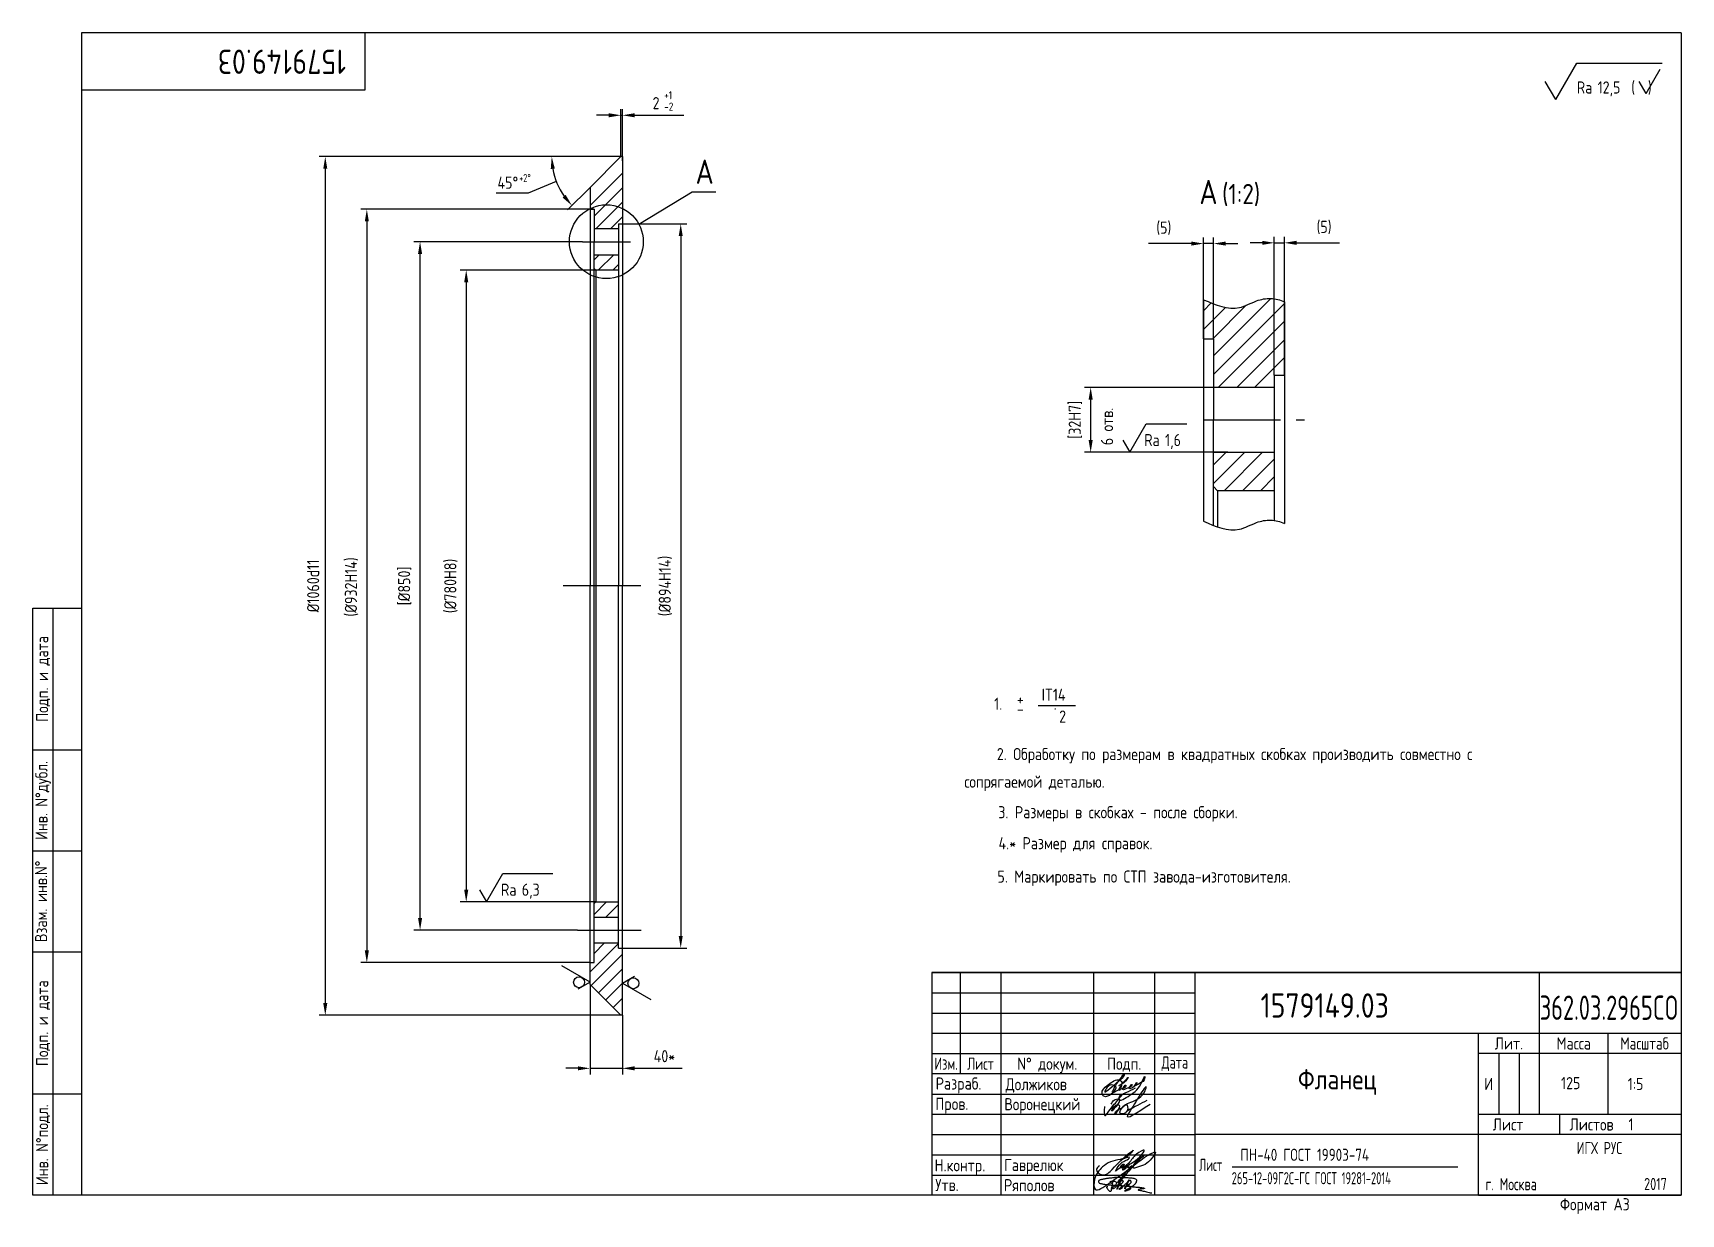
# Paper-space layout 'Layout1-A3_MCad' of a CAD drawing. Header units: millimetres. Extents: x 8 to 415, y 0 to 292.
# The model-space entities are those that its viewports show. They can reach past a viewport. Long polylines and large blocks are cut down to what shows.
import ezdxf
from ezdxf.enums import TextEntityAlignment as Align

# ---------------------------------------------------------------- set-up
doc = ezdxf.new("R2010")
doc.units = ezdxf.units.MM
doc.linetypes.add('CENTER', pattern=[50.8, 31.75, -6.35, 6.35, -6.35])
for name, color, linetype in [('Bord', 1, 'Continuous'), ('Cen', 5, 'CENTER'), ('Con', 6, 'Continuous'), ('Cont', 6, 'Continuous'), ('Dim', 7, 'Continuous'), ('Hatch', 2, 'Continuous'), ('Text', 3, 'Continuous'), ('Textb', 6, 'Continuous')]:
    doc.layers.add(name, color=color, linetype=linetype)
doc.layers.get('Defpoints').off()
doc.styles.add('Style1', font='romans.shx', dxfattribs={"width": 0.8})
doc.dimstyles.new('LIN 2', dxfattribs={"dimscale": 2, "dimtxt": 3, "dimasz": 3, "dimexe": 1.5, "dimexo": 0, "dimgap": 1.5, "dimtad": 1, "dimdec": 0, "dimrnd": 1, "dimdsep": 46, "dimtxsty": 'Style1', "dimcen": 0, "dimdle": 2, "dimclrd": 256, "dimclrt": 3, "dimadec": 0, "dimazin": 0, "dimtfac": 0.666667, "dimtdec": 0, "dimtmove": 0, "dimatfit": 2, "dimfxl": 1, "dimtvp": 0.833333, "dimtolj": 1, "dimtzin": 0, "dimarcsym": 0})
doc.dimstyles.new('LIN_5', dxfattribs={"dimscale": 5, "dimtxt": 3, "dimasz": 3, "dimexe": 1.5, "dimexo": 0, "dimgap": 1.5, "dimtad": 1, "dimzin": 13, "dimdsep": 46, "dimtxsty": 'Style1', "dimcen": 0, "dimclrt": 3, "dimadec": 0, "dimazin": 0, "dimtfac": 1, "dimtmove": 0, "dimatfit": 0, "dimfxl": 1, "dimtolj": 1, "dimtzin": 13, "dimarcsym": 0})
pattern_1 = [(225, (19042.149, -10389.136), (8.980256, -8.980256), [])]

# ---------------------------------------------------------------- blocks, each defined once
blk = doc.blocks.new('A$C314368CF')
at = {"layer": 'Text'}
for q in [(7.18, 6), (1.98, 3)]:
    blk.add_line((3.72, 0), q, dxfattribs=at)
at = {"layer": 'Text', "style": 'Style1', "width": 0.8}
blk.add_text('(  )', height=3, dxfattribs=at).set_placement((0, 0))
blk = doc.blocks.new('sherISO_18')
at = {"layer": 'Cont'}
for p, q in [((-30.94, -16.46), (-25.74, -7.46)), ((-25.74, -7.46), (-4.67, -7.46)), ((-30.94, -16.46), (-33.54, -11.96))]:
    blk.add_line(p, q, dxfattribs=at)
blk.add_blockref('A$C314368CF', (-12.3, -14.96))
at = {"layer": 'Textb', "style": 'Style1', "width": 0.8}
blk.add_text('Ra', height=3, dxfattribs=at).set_placement((-25.74, -14.96))
blk.add_attdef('12,5', (-20.6, -14.96), '', height=3, dxfattribs=at)
blk = doc.blocks.new('A$C63F45750')
at = {"layer": 'Text'}
for points, knots in [([(3.17, 2.37), (3.12, 2.38), (3.04, 2.41), (2.94, 2.5), (2.85, 2.57), (2.79, 2.69), (2.87, 2.77), (2.99, 2.84), (3.16, 2.89), (3.36, 2.93), (3.6, 2.95), (3.82, 2.92), (4.05, 2.87), (4.25, 2.78), (4.45, 2.63), (4.46, 2.42), (4.38, 2.26), (4.28, 2.1), (4.17, 1.94), (4.03, 1.78), (3.89, 1.62), (3.75, 1.52), (3.63, 1.43), (3.49, 1.36), (3.35, 1.3), (3.24, 1.25), (3.16, 1.21), (3.12, 1.15), (3.19, 1.1), (3.27, 1.09), (3.4, 1.07), (3.55, 1.07), (3.72, 1.12), (3.92, 1.19), (4.1, 1.34), (4.26, 1.51), (4.44, 1.65), (4.59, 1.81), (4.74, 1.93), (4.84, 2.04), (4.93, 2.14), (5.07, 2.29), (5.19, 2.53), (5.28, 2.68), (5.35, 2.96), (5.23, 2.66), (5.2, 2.44), (5.04, 2.09), (4.95, 1.81), (4.86, 1.57), (4.75, 1.31), (4.67, 1.12), (4.46, 0.78), (4.62, 1.17), (4.71, 1.45), (4.88, 1.74), (5.01, 2), (5.08, 2.19), (5.19, 2.4), (5.32, 2.58), (5.4, 2.75), (5.52, 2.89), (5.65, 3.04), (5.85, 3.1), (6.02, 3.03), (6.08, 2.87), (6.03, 2.7), (5.9, 2.51), (5.7, 2.37), (5.55, 2.23), (5.4, 2.17), (5.31, 2.12), (5.12, 2.09), (5.35, 2.07), (5.48, 2), (5.64, 1.93), (5.75, 1.8), (5.85, 1.67), (5.89, 1.54), (5.89, 1.37), (5.8, 1.2), (5.63, 1.06), (5.41, 0.94), (5.23, 0.86), (5.02, 0.92), (5.13, 1.1), (5.28, 1.16), (5.44, 1.27), (5.61, 1.36), (5.74, 1.46), (5.86, 1.53), (5.95, 1.61), (6.05, 1.69), (6.15, 1.77), (6.28, 1.87), (6.46, 2.02), (6.65, 2.19), (6.83, 2.37), (6.98, 2.49), (7.11, 2.61), (7.2, 2.74), (7.32, 2.84), (7.42, 2.97), (7.48, 3.08), (7.48, 3.27), (7.34, 3.08), (7.28, 2.94), (7.18, 2.69), (7.1, 2.46), (7, 2.22), (6.93, 1.98), (6.83, 1.78), (6.73, 1.55), (6.67, 1.34), (6.6, 1.14), (6.56, 1.03), (6.39, 0.99), (6.62, 1.33), (6.75, 1.54), (6.93, 1.87), (7.05, 2.08), (7.18, 2.32), (7.33, 2.6), (7.47, 2.89), (7.6, 3.07), (7.79, 3.18), (7.95, 3.01), (8, 2.81), (7.99, 2.62), (7.94, 2.46), (7.83, 2.33), (7.69, 2.22), (7.53, 2.11), (7.37, 2.03), (7.21, 1.99), (7.11, 1.97), (6.89, 1.98), (7.07, 1.94), (7.15, 1.9), (7.27, 1.88), (7.39, 1.84), (7.52, 1.81), (7.62, 1.72), (7.7, 1.62), (7.78, 1.51), (7.83, 1.39), (7.87, 1.26), (7.88, 1.13), (7.86, 0.99), (7.75, 0.88), (7.6, 0.77), (7.4, 0.73), (7.19, 0.66), (6.97, 0.55), (6.71, 0.48), (6.57, 0.44), (6.42, 0.42), (6.52, 0.58), (6.61, 0.64), (6.81, 0.78), (7.06, 0.89), (7.33, 1.04), (7.55, 1.16), (7.7, 1.24), (7.84, 1.32), (7.99, 1.43), (8.21, 1.58), (8.48, 1.76), (8.74, 1.95), (8.97, 2.12), (9.1, 2.29), (9.23, 2.44), (9.3, 2.6), (9.37, 2.74), (9.42, 2.92), (9.45, 3.13), (9.21, 3.48), (8.67, 3.59), (8.09, 3.63), (7.57, 3.66), (7.06, 3.74), (6.57, 3.75), (6.09, 3.74), (5.67, 3.78), (5.28, 3.78), (4.96, 3.81), (4.65, 3.83), (4.31, 3.82), (3.97, 3.79), (3.61, 3.74), (3.22, 3.67), (2.86, 3.66), (2.53, 3.61), (2.18, 3.52), (1.78, 3.54), (1.38, 3.37), (0.96, 3.35), (0.58, 3.24), (0.25, 3.19), (0.03, 3.06), (-0.03, 2.83), (0.02, 2.6), (0.26, 2.38), (0.59, 2.33), (1, 2.2), (1.48, 2.15), (1.93, 2.05), (2.35, 2.02), (2.72, 2.01), (3.11, 1.94), (3.68, 1.94), (4.25, 1.83), (4.91, 1.87), (5.53, 1.76), (6.13, 1.72), (6.73, 1.71), (7.32, 1.62), (7.99, 1.55), (8.64, 1.54), (9.16, 1.46), (9.61, 1.42), (10.03, 1.4), (10.41, 1.32), (10.73, 1.29), (11.01, 1.24), (11.18, 1.23), (11.42, 1.14), (11.18, 1.06), (11.01, 1.03), (10.71, 0.98), (10.37, 0.92), (10.1, 0.91), (9.65, 0.75), (10.22, 0.67), (10.54, 0.59), (11.08, 0.47), (11.61, 0.35), (12.17, 0.15), (12.64, 0.08), (12.98, 0.03), (13.11, 0.01), (13.18, 0)], [0, 0, 0, 0, 0.153866, 0.270441, 0.388867, 0.510533, 0.592156, 0.71333, 0.90842, 1.11344, 1.349254, 1.61246, 1.782219, 2.047249, 2.291879, 2.451528, 2.651081, 2.806158, 3.017979, 3.227348, 3.462381, 3.633009, 3.75766, 3.920516, 4.080796, 4.214529, 4.291786, 4.349969, 4.397594, 4.50822, 4.594826, 4.799244, 4.954392, 5.128468, 5.437537, 5.632649, 5.842485, 6.094987, 6.293219, 6.410959, 6.551192, 6.687808, 7.022147, 7.294342, 7.425356, 7.52079, 7.946481, 8.313051, 8.59833, 8.833695, 9.090496, 9.427695, 9.601191, 9.883219, 10.093306, 10.673943, 10.798776, 10.974628, 11.287247, 11.486184, 11.648652, 11.848902, 12.027194, 12.25348, 12.40059, 12.537783, 12.716293, 12.91523, 13.208551, 13.438489, 13.549668, 13.67779, 13.77127, 13.930001, 14.029091, 14.272112, 14.434836, 14.547084, 14.739051, 14.830983, 15.061241, 15.268922, 15.500489, 15.788979, 15.879568, 16.024283, 16.221854, 16.418714, 16.593102, 16.783247, 16.91018, 17.018213, 17.135263, 17.278205, 17.430482, 17.620087, 17.979626, 18.191789, 18.388716, 18.565718, 18.714854, 18.857929, 19.039974, 19.171375, 19.283034, 19.400085, 19.618058, 19.882245, 20.150781, 20.377854, 20.649532, 20.89723, 21.042543, 21.40016, 21.557817, 21.667145, 21.752781, 21.926256, 22.412297, 22.813145, 22.961412, 23.171289, 23.607257, 23.940428, 24.110007, 24.291214, 24.48084, 24.697609, 24.904078, 25.034245, 25.218018, 25.407651, 25.573473, 25.787447, 25.930292, 26.051316, 26.18846, 26.285312, 26.406799, 26.52425, 26.630463, 26.793722, 26.898606, 27.029313, 27.171012, 27.314101, 27.419918, 27.580557, 27.709367, 27.829268, 28.024364, 28.266961, 28.41242, 28.705761, 28.989137, 29.187748, 29.233768, 29.332802, 29.529535, 29.667094, 30.039923, 30.332117, 30.61061, 30.769982, 30.856778, 31.109923, 31.313488, 31.656425, 32.066331, 32.296628, 32.49714, 32.710276, 32.891468, 33.014834, 33.177747, 33.444503, 33.618009, 34.409008, 34.914636, 35.419802, 35.95397, 36.458179, 36.88069, 37.388403, 37.738353, 38.034261, 38.353468, 38.693154, 39.037638, 39.391136, 39.787481, 40.203773, 40.488977, 40.784975, 41.26625, 41.668005, 42.070065, 42.499388, 42.869834, 43.079573, 43.213439, 43.554591, 43.717296, 44.153724, 44.506336, 45.019111, 45.587859, 45.90191, 46.270392, 46.703958, 47.093115, 47.952647, 48.44014, 49.079253, 49.808223, 50.268654, 50.851051, 51.604831, 52.298429, 52.776925, 53.1907, 53.661988, 54.042386, 54.348524, 54.616841, 54.853814, 54.983777, 55.126096, 55.333328, 55.613101, 56.008732, 56.315809, 56.59982, 56.87931, 57.399251, 57.889617, 58.432507, 59.066698, 59.660314, 59.862668, 60.07277, 60.07277, 60.07277, 60.07277]), ([(2.31, 1.53), (2.26, 1.52), (2.17, 1.51), (2.06, 1.48), (1.93, 1.38), (2.07, 1.25), (2.14, 1.11), (2.26, 0.93), (2.39, 0.72), (2.57, 0.54), (2.71, 0.44), (2.86, 0.4), (3.02, 0.43), (3.14, 0.54), (3.21, 0.79), (3.25, 1.07), (3.31, 1.4), (3.35, 1.67), (3.38, 1.92), (3.47, 2.19), (3.5, 2.43), (3.54, 2.59), (3.56, 2.64)], [0, 0, 0, 0, 0.15847, 0.269731, 0.363591, 0.555514, 0.688037, 0.848606, 1.204359, 1.433632, 1.58673, 1.729549, 1.880686, 2.057874, 2.19169, 2.63505, 2.928153, 3.184121, 3.441863, 3.696117, 4.025873, 4.178055, 4.178055, 4.178055, 4.178055])]:
    blk.add_open_spline(points, degree=3, knots=knots, dxfattribs=at)
blk = doc.blocks.new('*D44')
at = {"layer": 'Dim', "color": 0, "linetype": 'ByBlock', "lineweight": -2, "transparency": 16777216}
for p, q in [((36277.09, 634.65), (36109.65, 634.65)), ((36117.15, 619.65), (36117.15, -130.35)), ((36277.09, -145.35), (36109.65, -145.35))]:
    blk.add_line(p, q, dxfattribs=at)
at = {"layer": 'Dim', "color": 0, "transparency": 16777216}
for points in [[(36114.65, 619.65), (36119.65, 619.65), (36117.15, 634.65)], [(36114.65, -130.35), (36119.65, -130.35), (36117.15, -145.35)]]:
    blk.add_solid(points, dxfattribs=at)
at = {"layer": 'Dim', "color": 3, "transparency": 16777216, "insert": (36098.22, 244.65), "char_height": 15, "attachment_point": 5, "rotation": 90, "style": 'Style1'}
blk.add_mtext('\\A1;(%%c780H8)', dxfattribs=at)
blk = doc.blocks.new('*D45')
at = {"layer": 'Dim', "color": 0, "linetype": 'ByBlock', "lineweight": -2, "transparency": 16777216}
for p, q in [((36260.54, 669.65), (36052.67, 669.65)), ((36060.17, -165.35), (36060.17, 654.65)), ((36254.58, -180.35), (36052.67, -180.35))]:
    blk.add_line(p, q, dxfattribs=at)
at = {"layer": 'Dim', "color": 0, "transparency": 16777216}
for points in [[(36057.67, 654.65), (36062.67, 654.65), (36060.17, 669.65)], [(36057.67, -165.35), (36062.67, -165.35), (36060.17, -180.35)]]:
    blk.add_solid(points, dxfattribs=at)
at = {"layer": 'Dim', "color": 3, "transparency": 16777216, "insert": (36041.24, 244.65), "char_height": 15, "attachment_point": 5, "rotation": 90, "style": 'Style1'}
blk.add_mtext('\\A1;[%%c850]', dxfattribs=at)
blk = doc.blocks.new('*D46')
at = {"layer": 'Dim', "color": 0, "linetype": 'ByBlock', "lineweight": -2, "transparency": 16777216}
for p, q in [((36308.09, 774.65), (35935.64, 774.65)), ((35943.14, 759.65), (35943.14, -270.34)), ((36308.09, -285.34), (35935.64, -285.34))]:
    blk.add_line(p, q, dxfattribs=at)
at = {"layer": 'Dim', "color": 0, "transparency": 16777216}
for points in [[(35940.64, 759.65), (35945.64, 759.65), (35943.14, 774.65)], [(35940.64, -270.34), (35945.64, -270.34), (35943.14, -285.34)]]:
    blk.add_solid(points, dxfattribs=at)
at = {"layer": 'Dim', "color": 3, "transparency": 16777216, "insert": (35928.14, 244.65), "char_height": 15, "attachment_point": 5, "rotation": 90, "style": 'Style1'}
blk.add_mtext('\\A1;%%c1060d11', dxfattribs=at)
blk = doc.blocks.new('SHERISO_01')
at = {"layer": 'Text'}
blk.add_line((4.04, 7), (16.36, 7), dxfattribs=at)
blk.add_lwpolyline([(-1.73, 3), (0, 0), (4.04, 7)], dxfattribs=at)
at = {"layer": 'Text', "style": 'Style1', "width": 0.8}
blk.add_text('Ra', height=3, dxfattribs=at).set_placement((3.58, 1.5))
blk.add_attdef('12,5', (8.73, 1.5), '', height=3, dxfattribs=at)
blk = doc.blocks.new('ZNAK01')
at = {"layer": 'Textb', "style": 'Style1', "width": 0.8}
blk.add_attdef('А', text='', height=6, dxfattribs=at).set_placement((3.95, -0.02), align=Align.RIGHT)
blk.add_attdef('SC(1)', (5.07, -0.02), '', height=5, dxfattribs=at)
blk = doc.blocks.new('*D47')
at = {"layer": 'Dim', "color": 0, "linetype": 'ByBlock', "lineweight": -2, "transparency": 16777216}
for p, q in [((36270.09, -247.34), (36270.09, -358.36)), ((36310.09, -285.35), (36310.09, -358.36)), ((36255.09, -350.86), (36240.09, -350.86)), ((36270.09, -350.86), (36310.09, -350.86)), ((36325.09, -350.86), (36383.66, -350.86))]:
    blk.add_line(p, q, dxfattribs=at)
at = {"layer": 'Dim', "color": 0, "transparency": 16777216}
for points in [[(36255.09, -348.36), (36255.09, -353.36), (36270.09, -350.86)], [(36325.09, -348.36), (36325.09, -353.36), (36310.09, -350.86)]]:
    blk.add_solid(points, dxfattribs=at)
at = {"layer": 'Dim', "color": 3, "transparency": 16777216, "insert": (36361.88, -335.86), "char_height": 15, "attachment_point": 5, "style": 'Style1'}
blk.add_mtext('\\A1;40*', dxfattribs=at)
blk = doc.blocks.new('*D48')
at = {"layer": 'Dim', "color": 0, "linetype": 'ByBlock', "lineweight": -2, "transparency": 16777216}
for p, q in [((36308.09, 774.65), (36308.09, 833.24)), ((36310.09, 774.65), (36310.09, 833.24)), ((36293.09, 825.74), (36278.09, 825.74)), ((36308.09, 825.74), (36310.09, 825.74)), ((36325.09, 825.74), (36363.09, 825.74))]:
    blk.add_line(p, q, dxfattribs=at)
at = {"layer": 'Dim', "color": 0, "transparency": 16777216}
for points in [[(36293.09, 828.24), (36293.09, 823.24), (36308.09, 825.74)], [(36325.09, 828.24), (36325.09, 823.24), (36310.09, 825.74)]]:
    blk.add_solid(points, dxfattribs=at)
at = {"layer": 'Dim', "color": 3, "transparency": 16777216, "insert": (36351.59, 840.74), "char_height": 15, "attachment_point": 5, "style": 'Style1'}
blk.add_mtext('\\A1;2', dxfattribs=at)
blk = doc.blocks.new('*D49')
at = {"layer": 'Dim', "color": 0, "lineweight": -2, "transparency": 16777216}
for p, q in [((36843.76, 650.13), (36843.76, 700.16)), ((36848.76, 650.13), (36848.76, 700.16))]:
    blk.add_line(p, q, dxfattribs=at)
at = {"layer": 'Dim', "lineweight": -2, "transparency": 16777216}
for p, q in [((36837.76, 697.16), (36816.61, 697.16)), ((36848.76, 697.16), (36843.76, 697.16)), ((36854.76, 697.16), (36860.76, 697.16))]:
    blk.add_line(p, q, dxfattribs=at)
at = {"layer": 'Dim', "transparency": 16777216}
for points in [[(36837.76, 698.16), (36837.76, 696.16), (36843.76, 697.16)], [(36854.76, 698.16), (36854.76, 696.16), (36848.76, 697.16)]]:
    blk.add_solid(points, dxfattribs=at)
at = {"layer": 'Dim', "color": 3, "transparency": 16777216, "insert": (36824.18, 704.73), "char_height": 6, "attachment_point": 5, "style": 'Style1'}
blk.add_mtext('\\A1;(5)', dxfattribs=at)
blk = doc.blocks.new('*D50')
at = {"layer": 'Dim', "color": 0, "lineweight": -2, "transparency": 16777216}
for p, q in [((36878.76, 632.13), (36878.76, 700.53)), ((36883.76, 632.13), (36883.76, 700.53))]:
    blk.add_line(p, q, dxfattribs=at)
at = {"layer": 'Dim', "lineweight": -2, "transparency": 16777216}
for p, q in [((36872.76, 697.53), (36866.76, 697.53)), ((36878.76, 697.53), (36883.76, 697.53)), ((36889.76, 697.53), (36910.9, 697.53))]:
    blk.add_line(p, q, dxfattribs=at)
at = {"layer": 'Dim', "transparency": 16777216}
for points in [[(36872.76, 698.53), (36872.76, 696.53), (36878.76, 697.53)], [(36889.76, 698.53), (36889.76, 696.53), (36883.76, 697.53)]]:
    blk.add_solid(points, dxfattribs=at)
at = {"layer": 'Dim', "color": 3, "transparency": 16777216, "insert": (36903.33, 705.1), "char_height": 6, "attachment_point": 5, "style": 'Style1'}
blk.add_mtext('\\A1;(5)', dxfattribs=at)
blk = doc.blocks.new('*D51')
at = {"layer": 'Dim', "color": 0, "lineweight": -2, "transparency": 16777216}
for p, q in [((36855.86, 626.13), (36785.05, 626.13)), ((36855.86, 594.13), (36785.05, 594.13))]:
    blk.add_line(p, q, dxfattribs=at)
at = {"layer": 'Dim', "lineweight": -2, "transparency": 16777216}
blk.add_line((36788.05, 620.13), (36788.05, 600.13), dxfattribs=at)
at = {"layer": 'Dim', "transparency": 16777216}
for points in [[(36787.05, 620.13), (36789.05, 620.13), (36788.05, 626.13)], [(36787.05, 600.13), (36789.05, 600.13), (36788.05, 594.13)]]:
    blk.add_solid(points, dxfattribs=at)
at = {"layer": 'Dim', "color": 3, "transparency": 16777216, "insert": (36780.48, 610.13), "char_height": 6, "attachment_point": 5, "rotation": 90, "style": 'Style1'}
blk.add_mtext('\\A1;[32H7]', dxfattribs=at)
blk = doc.blocks.new('sherISO_04')
at = {"layer": 'Text'}
blk.add_line((4.04, 7), (14.12, 7), dxfattribs=at)
blk.add_lwpolyline([(-1.73, 3), (0, 0), (4.04, 7)], dxfattribs=at)
at = {"layer": 'Text', "style": 'Style1', "width": 0.8}
blk.add_text('Ra', height=3, dxfattribs=at).set_placement((3.58, 1.5))
blk.add_attdef('3,2', (8.73, 1.5), '', height=3, dxfattribs=at)
blk = doc.blocks.new('*D53')
at = {"layer": 'Dim', "color": 0, "linetype": 'ByBlock', "lineweight": -2, "transparency": 16777216}
for p, q in [((36310.09, 691.65), (36389.52, 691.65)), ((36382.02, 676.65), (36382.02, -187.35)), ((36310.09, -202.35), (36389.52, -202.35))]:
    blk.add_line(p, q, dxfattribs=at)
at = {"layer": 'Dim', "color": 0, "transparency": 16777216}
for points in [[(36379.52, 676.65), (36384.52, 676.65), (36382.02, 691.65)], [(36379.52, -187.35), (36384.52, -187.35), (36382.02, -202.35)]]:
    blk.add_solid(points, dxfattribs=at)
at = {"layer": 'Dim', "color": 3, "transparency": 16777216, "insert": (36363.09, 244.65), "char_height": 15, "attachment_point": 5, "rotation": 90, "style": 'Style1'}
blk.add_mtext('\\A1;(%%c894H14)', dxfattribs=at)
blk = doc.blocks.new('sherISO_09')
at = {"layer": 'Text'}
for q in [(4.04, 7), (-1.73, 3)]:
    blk.add_line((0, 0), q, dxfattribs=at)
blk.add_circle((0, 2.71), 1.35, dxfattribs=at)
blk = doc.blocks.new('*D54')
at = {"layer": 'Dim', "color": 0, "linetype": 'ByBlock', "lineweight": -2, "transparency": 16777216}
for p, q in [((36275.09, 709.65), (35986.94, 709.65)), ((35994.44, 694.65), (35994.44, -205.35)), ((36270.09, -220.35), (35986.94, -220.35))]:
    blk.add_line(p, q, dxfattribs=at)
at = {"layer": 'Dim', "color": 0, "transparency": 16777216}
for points in [[(35991.94, 694.65), (35996.94, 694.65), (35994.44, 709.65)], [(35991.94, -205.35), (35996.94, -205.35), (35994.44, -220.35)]]:
    blk.add_solid(points, dxfattribs=at)
at = {"layer": 'Dim', "color": 3, "transparency": 16777216, "insert": (35975.51, 243.4), "char_height": 15, "attachment_point": 5, "rotation": 90, "style": 'Style1'}
blk.add_mtext('\\A1;(%%c932H14)', dxfattribs=at)

msp = doc.modelspace()

# ---------------------------------------------------------------- hatches: boundary and pattern name
at = {"layer": 'Hatch'}
h = msp.add_hatch(dxfattribs=at)
h.set_pattern_fill('ANSI31', color=256, scale=4, angle=180, style=0)
h.set_pattern_definition(pattern_1)
h.paths.add_polyline_path([(36276.692, 634.65, -0.4142136), (36275.092, 636.25), (36275.092, 653.654), (36304.092, 653.654, -0.4142136), (36305.092, 652.654), (36305.092, 634.65)])
h = msp.add_hatch(dxfattribs=at)
h.set_pattern_fill('ANSI31', color=256, scale=4, angle=180, style=0)
h.set_pattern_definition(pattern_1)
h.paths.add_polyline_path([(36305.092, -145.35), (36276.692, -145.35, 0.4142136), (36275.092, -146.95), (36275.092, -164.354), (36304.092, -164.354, 0.4142136), (36305.092, -163.354)])

# ---------------------------------------------------------------- linework, layer by layer
at = {"layer": 'Bord'}
for points in [[(36843.756, 669.464), (36849.815, 666.862), (36858.897, 662.962), (36869.221, 669.063), (36877.074, 670.618), (36881.563, 669.34), (36883.756, 668.437)], [(36843.756, 560.002), (36849.816, 557.399), (36858.898, 553.499), (36869.221, 559.601), (36877.074, 561.155), (36881.563, 559.878), (36883.756, 558.975)]]:
    msp.add_open_spline(points, degree=3, knots=[0, 0, 0, 0, 18.2044549, 27.284434, 34.4270531, 41.469975, 41.469975, 41.469975, 41.469975], dxfattribs=at)
at = {"layer": 'Cen'}
for p, q in [((36260.545, 669.654), (36319.924, 669.654)), ((36332.588, 244.652), (36236.991, 244.652)), ((36254.58, -180.354), (36333.145, -180.354))]:
    msp.add_line(p, q, dxfattribs=at)
at = {"layer": 'Cen', "ltscale": 0.3}
msp.add_line((36843.756, 610.125), (36893.588, 610.125), dxfattribs=at)
at = {"layer": 'Cont'}
for p, q in [((36308.092, 774.649), (36270.092, 736.649)), ((36310.091, 774.651), (36308.092, 774.651)), ((36310.091, 769.651), (36310.091, 774.651)), ((36310.092, 774.649), (36310.093, 244.652)), ((36270.092, 736.649), (36270.093, 244.652)), ((36270.092, 709.654), (36275.092, 709.654)), ((36275.092, 709.654), (36275.092, 669.654)), ((36305.092, 691.654), (36310.092, 691.654)), ((36305.092, 691.654), (36305.092, 244.652)), ((36275.092, 244.652), (36275.092, 669.654)), ((36843.756, 669.464), (36843.756, 560.002)), ((36883.756, 668.437), (36883.756, 558.975)), ((36843.756, 650.125), (36848.756, 650.125)), ((36848.756, 650.125), (36848.756, 610.125)), ((36277.092, 634.65), (36275.092, 636.65)), ((36305.092, 634.65), (36277.092, 634.65)), ((36277.092, 634.65), (36277.092, -145.35)), ((36878.756, 632.125), (36883.756, 632.125)), ((36878.756, 632.125), (36878.756, 560.434)), ((36848.756, 557.932), (36848.756, 610.125)), ((36850.756, 575.122), (36848.756, 577.122)), ((36878.756, 575.122), (36850.756, 575.122)), ((36850.756, 575.122), (36850.756, 557.21)), ((36270.092, -247.345), (36270.093, 244.652)), ((36275.092, -180.354), (36275.092, 244.652)), ((36305.092, -202.354), (36305.092, 244.652)), ((36310.137, -285.351), (36310.093, 244.652)), ((36277.092, -145.346), (36275.092, -147.346)), ((36277.092, -145.35), (36305.092, -145.35)), ((36275.092, -220.35), (36275.092, -180.354)), ((36305.092, -202.354), (36310.092, -202.354)), ((36270.092, -220.35), (36275.092, -220.35)), ((36308.092, -285.345), (36270.092, -247.345)), ((36310.091, -285.351), (36308.092, -285.345))]:
    msp.add_line(p, q, dxfattribs=at)
at = {"layer": 'Cont', "linetype": 'Continuous'}
for p, q in [((36305.092, 685.654), (36275.092, 685.654)), ((36275.092, 653.654), (36305.092, 653.654)), ((36878.756, 626.125), (36848.756, 626.125)), ((36848.756, 594.125), (36878.756, 594.125)), ((36275.092, -164.354), (36305.092, -164.354)), ((36304.092, -196.354), (36275.092, -196.354))]:
    msp.add_line(p, q, dxfattribs=at)
at = {"layer": 'Dim'}
for p, q in [((36363.092, 825.735), (36385.975, 825.735)), ((36308.092, 774.651), (36215.213, 774.667)), ((36228.346, 744.152), (36193.797, 729.577)), ((36270.092, 736.649), (36242.417, 708.974)), ((36193.797, 729.577), (36154.124, 729.577)), ((36330.236, 691.513), (36396.138, 731.316)), ((36396.138, 731.316), (36425.245, 731.316))]:
    msp.add_line(p, q, dxfattribs=at)
msp.add_circle((36290.234, 669.654), 45.585, dxfattribs=at)
msp.add_arc((36308.094, 774.651), 85.382, 190.069059, 214.921181, dxfattribs=at)
for points in [[(36221.537, 759.504), (36226.518, 759.942), (36222.713, 774.665)], [(36240.003, 727.38), (36236.17, 724.169), (36247.72, 714.277)]]:
    msp.add_solid(points, dxfattribs=at)
at = {"layer": 'Hatch'}
for p, q in [((36310.092, 754.273), (36270.092, 714.273)), ((36310.092, 736.312), (36275.092, 701.313)), ((36310.092, 718.352), (36277.394, 685.654)), ((36310.092, 700.392), (36295.354, 685.654)), ((36847.648, 667.829), (36843.756, 663.937)), ((36877.032, 670.06), (36848.756, 641.784)), ((36883.756, 667.592), (36848.756, 632.592)), ((36854.622, 665.611), (36843.756, 654.745)), ((36864.883, 666.679), (36848.352, 650.149)), ((36883.756, 658.824), (36851.057, 626.125)), ((36883.756, 649.631), (36860.25, 626.125)), ((36883.756, 640.863), (36869.018, 626.125)), ((36854.978, 594.125), (36848.756, 587.903)), ((36864.171, 594.125), (36848.756, 578.71)), ((36872.939, 594.125), (36853.935, 575.122)), ((36878.756, 590.75), (36863.127, 575.122)), ((36878.756, 581.982), (36871.896, 575.122)), ((36305.092, -196.899), (36270.092, -231.899)), ((36287.677, -196.354), (36275.092, -208.938)), ((36310.092, -209.859), (36271.35, -248.602)), ((36310.092, -227.82), (36280.33, -257.582)), ((36310.092, -245.781), (36289.31, -266.563)), ((36310.136, -264.122), (36298.502, -275.755))]:
    msp.add_line(p, q, dxfattribs=at)

# ---------------------------------------------------------------- block references
at = {"layer": 'Cont', "xscale": 2, "yscale": 2, "zscale": 2}
msp.add_blockref('sherISO_04', (36807.347, 594.125), dxfattribs=at).add_auto_attribs({'3,2': '1,6'})
at = {"layer": 'Dim'}
ref = msp.add_blockref('ZNAK01', (36403.073, 741.194), dxfattribs=dict(at, xscale=5, yscale=5, zscale=5))
ref.add_attrib('А', 'А', dxfattribs={"layer": 'Textb', "height": 30, "style": 'Style1', "width": 0.8}).set_placement((36422.826, 741.095), align=Align.RIGHT)
for name, p, xscale, yscale, zscale, values in [('ZNAK01', (36842.828, 716.684), 2, 2, 2, {'А': 'A', 'SC(1)': '(1:2)'}), ('SHERISO_01', (36142.145, -145.35), 5, 5, 5, {'12,5': '6,3'})]:
    msp.add_blockref(name, p, dxfattribs=dict(at, xscale=xscale, yscale=yscale, zscale=zscale)).add_auto_attribs(values)
at = {"layer": 'Dim', "xscale": 5, "yscale": 5, "zscale": 5}
for p, rotation in [((36270.092, -244.634), 90), ((36310.092, -245.78), 270)]:
    msp.add_blockref('sherISO_09', p, dxfattribs=dict(at, rotation=rotation))

# ---------------------------------------------------------------- texts
at = {"layer": 'Dim', "color": 3, "insert": (36168.583, 742.53), "char_height": 15, "attachment_point": 5, "rotation": 0.252051, "style": 'Style1'}
msp.add_mtext('\\A1;45°', dxfattribs=at)
at = {"layer": 'Text', "style": 'Style1', "width": 0.8}
for s, p in [('+1', (36361.568, 845.548)), ('-2', (36361.569, 831.408))]:
    msp.add_text(s, height=10, dxfattribs=at).set_placement(p)
at = {"layer": 'Text', "style": 'Style1'}
for s, height, rotation, width, p in [('+2%%D', 10, 0.202407, 0.7, (36182.52, 743.291)), ('6 отв.', 6, 90, 0.8, (36799.162, 597.608))]:
    msp.add_text(s, height=height, rotation=rotation, dxfattribs=dict(at, width=width)).set_placement(p)

# ---------------------------------------------------------------- dimensions: what is measured, and where the dimension line sits
at = {"layer": 'Dim'}
dim = msp.add_linear_dim(base=(36310.092, 825.735), p1=(36308.092, 774.649), p2=(36310.092, 774.649), dimstyle='LIN_5', override={"dimarcsym": 1}, dxfattribs=at)
dim.commit()
dim.dimension.update_dxf_attribs({"geometry": '*D48', "text_midpoint": (36351.592, 840.735)})
for base, p1, p2, text, override, picture, middle in [((35943.141, -285.345), (36308.09, 774.651), (36308.092, -285.345), '%%c<>d11', {"dimtdec": 3, "dimtzin": 12, "dimarcsym": 1}, '*D46', (35928.141, 244.653)), ((36382.021, -202.354), (36310.092, 691.654), (36310.092, -202.354), '(%%c<>H14)', {"dimdec": 0, "dimarcsym": 1}, '*D53', (36363.092, 244.65)), ((36060.167, 669.654), (36254.58, -180.354), (36260.545, 669.654), '[%%c<>]', {"dimdec": 0, "dimarcsym": 1}, '*D45', (36041.239, 244.65)), ((36117.149, -145.35), (36277.092, 634.65), (36277.092, -145.35), '(%%c<>H8)', {"dimarcsym": 1}, '*D44', (36098.221, 244.65))]:
    dim = msp.add_linear_dim(base=base, p1=p1, p2=p2, angle=90, text=text, dimstyle='LIN_5', override=override, dxfattribs=at)
    dim.commit()
    dim.dimension.update_dxf_attribs({"geometry": picture, "text_midpoint": middle})
dim = msp.add_linear_dim(base=(35994.443, -220.35), p1=(36275.092, 709.654), p2=(36270.092, -220.35), angle=90, text='(%%c932H14)', dimstyle='LIN_5', override={"dimdec": 0, "dimtdec": 3, "dimtzin": 12, "dimarcsym": 1}, dxfattribs=at)
dim.commit()
dim.dimension.update_dxf_attribs({"geometry": '*D54', "text_midpoint": (35994.443, 243.4), "dimtype": 160})
for base, p1, p2, picture, middle in [((36843.756, 697.163), (36848.756, 650.125), (36843.756, 650.125), '*D49', (36824.184, 704.735)), ((36883.756, 697.531), (36878.756, 632.125), (36883.756, 632.125), '*D50', (36903.327, 705.103))]:
    dim = msp.add_linear_dim(base=base, p1=p1, p2=p2, text='(<>)', dimstyle='LIN 2', dxfattribs=at)
    dim.commit()
    dim.dimension.update_dxf_attribs({"geometry": picture, "text_midpoint": middle})
dim = msp.add_linear_dim(base=(36788.052, 594.125), p1=(36855.857, 626.125), p2=(36855.857, 594.125), angle=90, text='[<>H7]', dimstyle='LIN 2', dxfattribs=at)
dim.commit()
dim.dimension.update_dxf_attribs({"geometry": '*D51', "text_midpoint": (36780.48, 610.125)})
dim = msp.add_linear_dim(base=(36310.091, -350.861), p1=(36270.092, -247.345), p2=(36310.091, -285.351), text='<>*', dimstyle='LIN_5', override={"dimarcsym": 1}, dxfattribs=at)
dim.commit()
dim.dimension.update_dxf_attribs({"geometry": '*D47', "text_midpoint": (36361.877, -335.861)})

psp = doc.layouts.new('Layout1-A3_MCad')

# ---------------------------------------------------------------- linework, layer by layer
at = {"layer": 'Bord'}
for p, q in [((230, 55), (295, 55)), ((230, 50), (295, 50)), ((230, 45), (295, 45)), ((370, 40), (370, 25)), ((375, 40), (375, 25)), ((230, 30), (295, 30)), ((230, 25), (295, 25)), ((230, 20), (295, 20)), ((230, 15), (295, 15)), ((230, 10), (295, 10))]:
    psp.add_line(p, q, dxfattribs=at)
at = {"layer": 'Cont'}
for p, q in [((415, 292), (20, 292)), ((20, 292), (20, 5)), ((90, 278), (90, 292)), ((415, 292), (415, 5)), ((20, 278), (90, 278)), ((8, 5), (8, 150)), ((8, 150), (20, 150)), ((13, 5), (13, 150)), ((8, 115), (20, 115)), ((20, 90), (8, 90)), ((20, 65), (8, 65)), ((295, 60), (230, 60)), ((415, 60), (230, 60)), ((295, 60), (230, 60)), ((415, 60), (230, 60)), ((230, 60), (415, 60)), ((230, 60), (230, 5)), ((237, 60), (237, 35)), ((247, 60), (247, 5)), ((270, 5), (270, 60)), ((285, 60), (285, 5)), ((295, 5), (295, 60)), ((380, 60), (380, 25)), ((295, 45), (415, 45)), ((365, 5), (365, 45)), ((380, 44.95), (380, 25)), ((397, 25), (397, 45)), ((230, 40), (295, 40)), ((415, 40), (365, 40)), ((295, 35), (230, 35)), ((20, 30), (8, 30)), ((365, 25), (415, 25)), ((385, 25), (385, 20)), ((415, 20), (295, 20)), ((20, 5), (8, 5)), ((415, 5), (20, 5))]:
    psp.add_line(p, q, dxfattribs=at)
at = {"layer": 'Dim'}
psp.add_line((365, 5), (415, 5), dxfattribs=at)
at = {"layer": 'Text'}
for p, q in [((256.2, 125.91), (265.45, 125.91)), ((304.19, 12.06), (359.91, 12.06))]:
    psp.add_line(p, q, dxfattribs=at)
for points, knots in [([(280.22, 31.47), (279.46, 31.05), (278.14, 30.33), (276.27, 29.74), (275.95, 27.81), (280.88, 30.91), (281.2, 31.52), (282.62, 34.55), (282.58, 33.11), (281.71, 32.99), (279.52, 31.51), (280.83, 33.27), (280.3, 31.75), (277.77, 30.64), (279.66, 32.82), (279.12, 31.61), (278.39, 31.64), (276.52, 30.4), (277.86, 32.67), (277.98, 31.57), (276.07, 31.13), (274.8, 30.3), (272.66, 28.94), (271.61, 30.68), (273.11, 32.09), (274.52, 33.06), (275.8, 33.7), (276.76, 33.28), (277.17, 32.29), (275.87, 29.98), (276.57, 32.26), (277.17, 32.72), (278.82, 34.53), (277.83, 33.08), (277.1, 32.54), (276.3, 32.14), (276.05, 32.02)], [0, 0, 0, 0, 2.703743, 4.672825, 5.02799, 7.955933, 13.437489, 13.883188, 14.189441, 16.413959, 17.478513, 18.47964, 18.959294, 20.910841, 22.003091, 22.470554, 23.533771, 24.710748, 26.01626, 26.201331, 27.488187, 30.382065, 32.258784, 33.069724, 35.439902, 37.010787, 38.612861, 39.32109, 39.818865, 41.83144, 42.782113, 44.494961, 45.867914, 46.467245, 48.290622, 49.101188, 49.101188, 49.101188, 49.101188]), ([(274.57, 30.69), (274.99, 31.61), (275.53, 32.79), (277.79, 35.35), (277.35, 34.19), (275.84, 33.16), (271.64, 29.05), (273.29, 31.79), (274.27, 32.48), (275.83, 31.78), (275.19, 30.98), (274.67, 30.29), (274.51, 30.56), (274.55, 30.64), (274.57, 30.69)], [0, 0, 0, 0, 4.062617, 5.226919, 5.800291, 6.663227, 11.774431, 12.938639, 14.11351, 15.354081, 16.396133, 16.918576, 17.03251, 17.182794, 17.182794, 17.182794, 17.182794]), ([(274.3, 27.5), (274.46, 27.88), (274.78, 28.63), (277.28, 29.18), (275.47, 26.73), (273.96, 25.4), (275.01, 27.4), (277.15, 27.47), (274.68, 24.17), (275.74, 26.38), (276.91, 26.28), (277.88, 27.78), (278.72, 26.4), (277.88, 25.06), (275.85, 25.06), (277.43, 27.46), (279.84, 28.13), (282.21, 29.42), (283.7, 33.85), (279.92, 27.32), (277.25, 23.17), (280.72, 25.44), (283.86, 27.5)], [0, 0, 0, 0, 1.213353, 2.399709, 5.497648, 5.861317, 7.611627, 8.43806, 10.837371, 11.583123, 13.461301, 14.534506, 15.162086, 17.217848, 17.944717, 20.123775, 21.948027, 26.460707, 27.144718, 34.52243, 35.159468, 41.304292, 41.304292, 41.304292, 41.304292]), ([(272.61, 26.94), (272.57, 26.49), (272.51, 25.83), (272.66, 24.28), (274, 26.19), (275.13, 27.61), (276.51, 29.23), (277.31, 30.17)], [0, 0, 0, 0, 1.523947, 2.237958, 3.351836, 5.856423, 9.374056, 9.374056, 9.374056, 9.374056]), ([(283.04, 28.39), (282.27, 28), (280.56, 27.13), (278.88, 26.17), (277.96, 25.64)], [0, 0, 0, 0, 2.587978, 5.77327, 5.77327, 5.77327, 5.77327]), ([(271.35, 12.31), (271.02, 12), (270.14, 11.19), (272.52, 9.33), (275.66, 12.59), (277.15, 14.21), (280.04, 16.42), (278.14, 14.34), (276.73, 13.82), (274.03, 13.44), (271.73, 11.78), (270, 9.73), (269.85, 5.21), (276.01, 9.59), (279.76, 12.19), (283.04, 14.9), (285.71, 16.02), (283.39, 12.69), (282.1, 12.38), (278.79, 11.31), (281.06, 13.75), (283.13, 15.46), (280.43, 13.66), (279.33, 11.56), (274.55, 6.43), (277.15, 9.91), (280.27, 13.14), (278.13, 11.33), (278.68, 12.66), (279.85, 13.19), (281.03, 14.05), (283.29, 16.89), (279.67, 14.78), (279.37, 13.48), (276.33, 10.88), (277.94, 11.57), (278.55, 12.8), (277.49, 12.01), (276.19, 11.49), (277.24, 13.13), (277.6, 12.42), (276.53, 11.96), (274.72, 10.2), (276.21, 12.44), (277.13, 13.4), (278.29, 13.72), (279.24, 14.75), (277.99, 14.27), (276.95, 13.87)], [0, 0, 0, 0, 1.17994, 3.087717, 5.863103, 12.338328, 12.854096, 14.088578, 16.834551, 19.302558, 21.570562, 25.210018, 27.650956, 31.348291, 40.129863, 44.562748, 45.223917, 46.979401, 51.214655, 52.099288, 55.323111, 56.227801, 58.471865, 60.028126, 65.752911, 68.466223, 71.038525, 71.934922, 72.780229, 73.495807, 76.028152, 77.999346, 80.11892, 83.1954, 85.334448, 86.270878, 87.060466, 88.110212, 88.803314, 89.989889, 90.197567, 90.706974, 92.884587, 94.19917, 96.055742, 97.375783, 97.753899, 99.636325, 99.636325, 99.636325, 99.636325])]:
    psp.add_open_spline(points, degree=3, knots=knots, dxfattribs=at)

# ---------------------------------------------------------------- block references
at = {"layer": 'Cont'}
psp.add_blockref('A$C63F45750', (271.15, 5.59), dxfattribs=at)
at = {"layer": 'Dim'}
psp.add_blockref('sherISO_18', (415, 292), dxfattribs=at).add_auto_attribs({'12,5': '12,5'})

# ---------------------------------------------------------------- texts
at = {"layer": 'Con', "style": 'Style1', "width": 0.8}
psp.add_text('1579149.03', height=6, rotation=180, dxfattribs=at).set_placement((85.32, 287.9))
for s, height, p in [('1579149.03', 6, (311.16, 48.87)), ('Фланец', 5, (320.4, 31.16))]:
    psp.add_text(s, height=height, dxfattribs=at).set_placement(p)
at = {"layer": 'Con', "style": 'Style1', "width": 0.499474}
psp.add_text('362.03.2965CO', height=6, dxfattribs=at).set_placement((380.11, 48.33), (414.36, 48.33), align=Align.FIT)
at = {"layer": 'Text', "style": 'Style1', "width": 0.8}
for s, p in [('Подп. и дата', (10.5, 132.5)), ('Инв. N%%dдубл.', (10.5, 102.5)), ('Взам. инв.N%%d ', (10, 78.38)), ('Подп. и дата', (10.5, 47.5)), ('Инв. N%%dподл.', (10.5, 17.5))]:
    psp.add_text(s, height=3, rotation=90, dxfattribs=at).set_placement(p, align=Align.MIDDLE)
at = {"layer": 'Text', "style": 'Style1'}
for s, width, p in [('1.        .', 0.8, (245.37, 124.87)), ('+ ', 0.8, (250.97, 126.01)), ('IT14', 0.8, (257.1, 127.11)), ('-', 0.8, (250.97, 123.61)), ('2', 0.8, (261.42, 121.71)), ('2. Обработку по размерам в квадратных скобках производить совместно с', 0.8, (246.04, 112.45)), ('сопрягаемой деталью.', 0.8, (238.01, 105.64)), ('3. Размеры в скобках - после сборки.', 0.8, (246.4, 98.09)), ('4.* Размер для справок.', 0.8, (246.46, 90.44)), ('5. Маркировать по СТП завода-изготовителя.', 0.8, (246.19, 82.2)), ('Разpаб.', 0.8, (230.92, 31.1)), ('Должиков', 0.8, (248.19, 30.93)), ('125', 0.8, (385.36, 31.2)), ('1:5', 0.8, (401.83, 31)), ('Пpов.', 0.8, (230.84, 26.08)), ('Воронецкий', 0.8, (247.89, 26)), ('1', 0.8, (402.03, 21)), ('ПН-40 ГОСТ 19903-74', 0.75, (306.17, 13.51)), ('Н.контp.', 0.8, (230.66, 10.92)), ('Гаврелюк', 0.8, (247.86, 11)), ('Лист', 0.6, (296.02, 11.02)), ('Утв.', 0.8, (230.84, 6.06)), ('Ряполов', 0.8, (247.79, 6)), (' 265-12-09Г2С-ГС ГОСТ 19281-2014', 0.6, (302.85, 7.73)), ('г. Москва', 0.7, (366.73, 6.25)), ('Фоpмат А3', 0.8, (385.11, 1.29))]:
    psp.add_text(s, height=3, dxfattribs=dict(at, width=width)).set_placement(p)
for s, width, p in [('Лит.', 0.8, (372.5, 42.5)), ('Масса', 0.8, (388.5, 42.5)), ('Масштаб', 0.75, (406, 42.5)), ('Изм.', 0.7, (233.5, 37.5)), ('Лист', 0.7, (242, 37.5)), ('N%%d докум.', 0.8, (258.5, 37.5)), ('Подп.', 0.8, (277.5, 37.5)), ('Лист', 0.8, (372.27, 22.5)), ('Лист', 0.8, (372.27, 22.5)), ('Листов', 0.8, (392.9, 22.5)), ('Листов', 0.8, (392.9, 22.5))]:
    psp.add_text(s, height=3, dxfattribs=dict(at, width=width)).set_placement(p, align=Align.MIDDLE_CENTER)
for s, width, p in [('Дата', 0.7, (290, 37.5)), ('И', 0.8, (367.5, 32.5)), ('ИГХ РУС', 0.7, (394.86, 16.69))]:
    psp.add_text(s, height=3, dxfattribs=dict(at, width=width)).set_placement(p, align=Align.MIDDLE)
at = {"layer": 'Text', "style": 'Style1', "width": 0.7}
psp.add_attdef('2017', (405.88, 6.29), '', height=3, dxfattribs=at)

# ---------------------------------------------------------------- viewports
at = {"layer": 'Defpoints'}
psp.add_viewport(center=(125.51, 148.5), size=(208.98, 287), view_center_point=(36169.728, 209.86), view_height=1435, dxfattribs=at)
psp.add_viewport(center=(295.17, 205.19), size=(117.44, 123.738), view_center_point=(36839.983, 627.547), view_height=247.476, status=3, dxfattribs=at)

doc.saveas('drawing.dxf')
